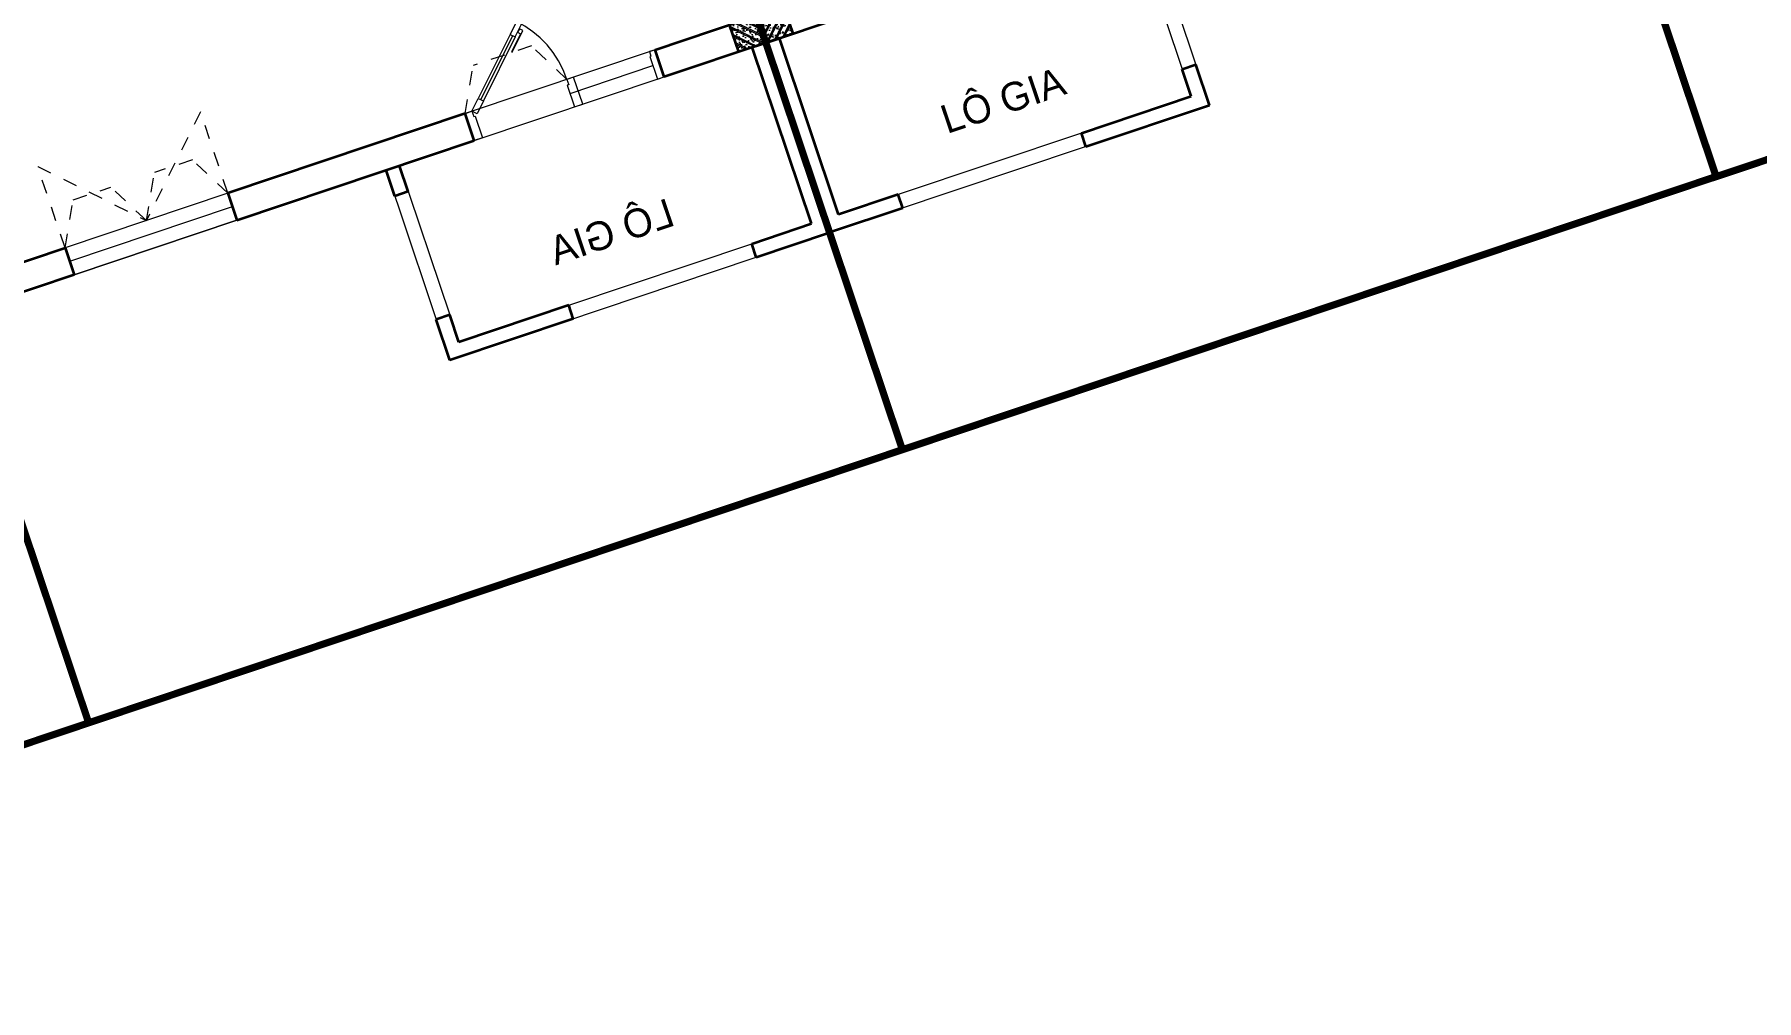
# Model space of a CAD drawing. Header units: metres. Extents: x 568336 to 569219, y 2065964 to 2066430.
# Drawn here: x 568583.77 to 568595.81, y 2066176.37 to 2066183.12 of the extents above; entities that cross this region are included whole.
import ezdxf

# ---------------------------------------------------------------- set-up
doc = ezdxf.new("R2010")
doc.units = ezdxf.units.M
for name, pattern in [('$AUDIT_BAD_LTYPE2', [0]), ('HIDDEN', [0.375, 0.25, -0.125]), ('HIDDEN2', [0.1875, 0.125, -0.0625])]:
    doc.linetypes.add(name, pattern=pattern)
doc.layers.get('0').update_dxf_attribs({"linetype": 'CONTINUOUS'})
for name, color, linetype, lineweight in [('-CONCRETE', 1, 'CONTINUOUS', 35), ('-DIM', 9, 'CONTINUOUS', 13), ('-DOOR', 137, 'CONTINUOUS', 9), ('-HATCH', 8, 'CONTINUOUS', 5), ('-LINE1', 7, 'CONTINUOUS', 18), ('-LINE2', 252, 'CONTINUOUS', 9), ('-STEEL1', 1, 'CONTINUOUS', 35), ('-WALL', 4, 'CONTINUOUS', 35), ('TEXT25', 2, 'CONTINUOUS', 13)]:
    doc.layers.add(name, color=color, linetype=linetype, lineweight=lineweight)
doc.styles.add('SVN_AVO_thuong', font='')
doc.styles.get('SVN_AVO_thuong').set_extended_font_data('SVN-Avo')

# ---------------------------------------------------------------- blocks, each defined once
blk = doc.blocks.new('*U151')
at = {"linetype": '$AUDIT_BAD_LTYPE2'}
for p, q in [((134.8528137423857, 56.56854249492379), (488.4062043356582, 410.1219330881962)), ((502.5483399593892, 395.9797974644653), (148.9949493661167, 42.42640687119284))]:
    blk.add_line(p, q, dxfattribs=at)
for points in [[(474.2640687119273, 424.2640687119272), (502.5483399593892, 395.9797974644653), (573.2590180780439, 466.69047558312), (544.974746830582, 494.9747468305819), (474.2640687119273, 424.2640687119272)], [(476.3188696038515, 426.3188696038514), (120.7106781186548, 70.71067811865474)], [(120.7106781186548, 70.71067811865474), (148.9949493661167, 42.42640687119284), (78.2842712474619, -28.2842712474619), (50, 0), (120.7106781186548, 70.71067811865474)]]:
    blk.add_lwpolyline(points)
for points in [[(447.9494474537137, 301.4012464854598), (567.8884228737038, 421.3402219054498), (547.8985936370387, 441.3300511421148), (527.9087644003944, 421.3402219054705), (543.9006277897223, 405.3483585161426), (443.9514816063765, 305.3992123327969)], [(0, 0), (50, 0), (50, -40), (60, -40), (60, -199.3588634537518), (0, -199.3588634537518)], [(799.9999999999982, 7.105427357601134e-15), (749.9999999999982, 7.105427357601134e-15), (749.9999999999982, -40), (739.9999999999982, -40), (739.9999999999982, -199.3588634537518), (799.9999999999982, -199.3588634537518)]]:
    blk.add_lwpolyline(points, close=True)
at = {"linetype": '$AUDIT_BAD_LTYPE2', "ltscale": 0.3}
blk.add_arc((50, 0), 699.9999999999982, 0, 90, dxfattribs=at)
blk = doc.blocks.new('D12')
at = {"layer": '-DOOR'}
for p, q in [((0, 200.0213350024052), (1200, 200.0213350024052)), ((0, 100), (1200, 100.2985981091746)), ((0, 0), (1200, 0.2985981091745802))]:
    blk.add_line(p, q, dxfattribs=at)
at = {"layer": '-LINE2', "linetype": 'HIDDEN2', "ltscale": 10}
for p, q in [((0, 200), (0, 800)), ((0, 800), (600, 200.0213350024052)), ((1200, 800), (600, 200.0213350024052)), ((1200, 200), (1200, 800)), ((1200, 200), (1200, 800)), ((0, 200.0213350024052), (160.3887441940024, 500)), ((160.3887441940024, 500), (439.4600093320769, 500.1492614196613)), ((600, 200.0213350024052), (439.4600093320769, 500.1492614196613)), ((600, 200.0213350024052), (760.5399906679231, 500.1492614196613)), ((1039.611255805998, 500), (760.5399906679231, 500.1492614196613)), ((1200, 200.0213350024052), (1039.611255805998, 500))]:
    blk.add_line(p, q, dxfattribs=at)
blk = doc.blocks.new('18x35')
at = {"layer": '-HATCH'}
h = blk.add_hatch(dxfattribs=at)
h.set_pattern_fill('CHAU-01', color=256, scale=10, angle=-1.272221872585407e-14, pattern_type=2)
h.set_pattern_definition([(49.99999999999999, (0, 0), (71.72601826007535, -6.275213498259527), [7.5, -82.5]), (355, (0, 0), (-13.87513336129999, 75.21921337000119), [6, -66]), (100.4514, (5.977167999997619, -0.5229339999999638), (57.85093817140217, 68.94395420609534), [6.374019000000001, -70.1142112]), (46.18419999999998, (0, 20), (106.7241048625644, -16.55190143290183), [11.25, -123.75]), (96.63559999999998, (8.89367449999554, 18.62066930000003), (93.46627055487036, 97.41178709004416), [9.561028799999994, -105.1713]), (351.1842, (0, 20), (93.46619451336275, 97.41186009253245), [9, -99]), (20.99999999999998, (10, 15), (59.69070521184616, -40.2618890665339), [7.5, -82.5]), (326.0000000000001, (10, 15), (24.33153319215819, 72.5150045046853), [6, -66]), (71.45139999999999, (14.97422329999972, 11.64483940000002), (84.022262858149, 32.25304967099522), [6.374019000000001, -70.1142112]), (37.49999999999998, (0, 0), (1.215985531729074, 33.28938538313115), [0, -65.19999999999999, 0, -67, 0, -66.25]), (7.499999999999987, (0, 0), (26.30695374421487, 39.44117118823602), [0, -38.2, 0, -63.7, 0, -25.25]), (327.5, (-22.30000000000291, 0), (53.3822436172409, -2.255487173437988), [0, -25, 0, -78, 0, -103.5]), (317.5, (-32.30000000000291, 0), (58.31861693423862, 10.01049823323176), [0, -32.5, 0, -51.8, 0, -73.5]), (44.99999999999999, (0, 0), (-30.05203820042826, 30.05203820042828), []), (44.99999999999999, (0, 12.25), (-30.05203820042826, 30.05203820042828), [])])
h.paths.add_polyline_path([(96508.03118051568, 47993.04977023201), (96508.03118051568, 47793.04977023201), (96708.03118051568, 47793.04977023201), (96708.03118051568, 47993.04977023201)])
at = {"layer": '-STEEL1'}
blk.add_lwpolyline([(96508.03118051568, 47793.04977023201), (96708.03118051568, 47793.04977023201), (96708.03118051568, 47993.04977023201), (96508.03118051568, 47993.04977023201)], close=True, dxfattribs=at)
blk = doc.blocks.new('M1-T2')
at = {"layer": '-CONCRETE', "color": 1, "linetype": 'HIDDEN', "ltscale": 10, "const_width": 50}
blk.add_lwpolyline([(191581.7177010371, 50951.98888872014), (197581.6939540912, 50951.98888872005), (197581.7429788466, 30952.01227472891), (191581.7667257926, 30952.01227472891)], close=True, dxfattribs=at)
at = {"layer": '-DOOR'}
for p, q in [((195482.1046997608, 34151.95781405905), (195482.2173081101, 33951.95787746226)), ((192991.9612267978, 34051.97156198836), (192380.7417146031, 34051.97156198836))]:
    blk.add_line(p, q, dxfattribs=at)
blk.add_lwpolyline([(192331.9612267982, 34151.98482892333), (192372.6116333023, 34151.98482892333), (192372.6116333023, 34119.46450372008), (192380.7417146031, 34119.46450372008), (192380.7417146031, 33951.98482896041), (192331.9612267982, 33951.98482896041)], close=True, dxfattribs=at)
for points in [[(192331.96122545, 34151.9650449), (193731.9612261062, 34151.95119095598), (193731.9612261064, 33951.95119095598), (192331.9612254502, 33951.9650449)], [(195482.1046997608, 34151.95781405905), (196681.9148151621, 34152.25640030159), (196681.9148151624, 33952.25640030159), (195482.104699761, 33951.95781405905)]]:
    blk.add_lwpolyline(points, dxfattribs=at)
at = {"layer": '-LINE1', "lineweight": 18}
blk.add_lwpolyline([(191581.7411493842, 50951.93153578669), (197581.7174024383, 50951.9315357866), (197581.7664271937, 30951.95492153367), (191581.7901741396, 30951.95492153367)], close=True, dxfattribs=at)
at = {"layer": '-LINE1'}
for points in [[(194381.9612261064, 33952.12939903888), (194381.9612261064, 32552.12939903888), (191581.9612261065, 32552.12939903894), (191581.9612261062, 33952.12939903888)], [(194281.9612261064, 33952.12939903888), (194281.9612261064, 32852.12939903888)], [(193471.9612261064, 32652.12939903891), (192121.9612261064, 32652.12939903894)]]:
    blk.add_lwpolyline(points, dxfattribs=at)
at = {"layer": '-LINE2', "linetype": 'HIDDEN2', "ltscale": 10}
for p, q in [((192981.8782542219, 34151.81175561759), (193142.2669984159, 34451.81175561759)), ((193142.2669984159, 34451.81175561759), (193571.5724826038, 34451.95119095597)), ((193731.9612267978, 34151.95119095597), (193571.5724826038, 34451.95119095597))]:
    blk.add_line(p, q, dxfattribs=at)
at = {"layer": '-WALL'}
for p, q in [((191581.9612261218, 43152.21864277967), (191581.9612261062, 33952.12939903888)), ((192331.9612261064, 34151.78938464209), (191681.8846994476, 34151.78813647057)), ((192331.9612261064, 33952.13087406912), (192331.9612261064, 34151.78938464209)), ((193731.9612267978, 34151.96695212407), (195482.1046997608, 34151.96695212407)), ((193731.9612267978, 33951.9524392639), (193731.9612267978, 34151.96695212407)), ((195482.1046997608, 34151.96695212407), (195482.1046997608, 33951.9524392639)), ((197481.8853262041, 34151.9776230914), (196681.9148151621, 34152.25640030159)), ((196681.9148151621, 34152.25640030159), (196681.9603375688, 33952.1190888019)), ((191581.9612261062, 33952.12939903888), (192331.9612261064, 33952.13087406912)), ((191581.9612261064, 32552.12939903888), (191581.9612261062, 33952.12939903894)), ((191681.9612261062, 33952.12939903894), (191581.9612261062, 33952.12939903894)), ((191681.9612261064, 32652.12939903888), (191681.9612261062, 33952.12939903894)), ((195482.1046997608, 33951.9524392639), (193731.9612267978, 33951.9524392639)), ((194281.9612261064, 33761.9524392639), (194281.9612261064, 33951.9524392639)), ((194381.9612261064, 33761.9524392639), (194381.9612261064, 33951.9524392639)), ((196681.9603375688, 33952.1190888019), (197581.8715208228, 33951.95400909492)), ((194281.9612261064, 33761.9524392639), (194381.9612261064, 33761.9524392639)), ((194281.9612261064, 32652.12939903888), (194281.9612261064, 32852.12939903888)), ((194281.9612261064, 32852.12939903888), (194381.9612261064, 32852.12939903888)), ((194381.9612261064, 32552.12939903888), (194381.9612261064, 32852.12939903888)), ((192121.9612261064, 32652.12939903888), (191681.9612261064, 32652.12939903888)), ((192121.9612261064, 32552.12939903888), (192121.9612261064, 32652.12939903888)), ((193471.9612261064, 32552.1293990389), (193471.9612261064, 32652.1293990389)), ((193471.9612261064, 32652.1293990389), (194281.9612261064, 32652.12939903888)), ((192121.9612261064, 32552.12939903888), (191581.9612261064, 32552.12939903888)), ((193471.9612261064, 32552.1293990389), (194381.9612261065, 32552.12939903888))]:
    blk.add_line(p, q, dxfattribs=at)
at = {"layer": '-DOOR', "xscale": -1}
blk.add_blockref('*U151', (193731.9612267978, 34151.96695212407), dxfattribs=at)
at = {"layer": '-STEEL1'}
blk.add_blockref('18x35', (95073.69142309617, -13841.16329987827), dxfattribs=at)
blk.add_blockref('D12', (195482.2173081101, 33951.95787746226))
at = {"layer": 'TEXT25', "style": 'SVN_AVO_thuong'}
blk.add_text('LÔ GIA', height=200, rotation=359.9999999899488, dxfattribs=at).set_placement((192578.856507321, 32943.90429376002))

msp = doc.modelspace()

# ---------------------------------------------------------------- block references
at = {"layer": '-DIM', "xscale": 0.001, "yscale": 0.001, "zscale": 0.001, "rotation": 18.55168214049676}
msp.add_blockref('M1-T2', (568406.6805883917, 2066086.10294707), dxfattribs=at)

# ---------------------------------------------------------------- next in the draw order: block references
msp.add_blockref('M1-T2', (568418.0571305124, 2066089.920930062), dxfattribs=at)

# ---------------------------------------------------------------- next in the draw order: block references
at = {"layer": '-DIM', "xscale": -0.001, "yscale": 0.001, "zscale": 0.001, "rotation": 18.5516401755757}
msp.add_blockref('M1-T2', (568781.3102626406, 2066211.82807166), dxfattribs=at)

# ---------------------------------------------------------------- next in the draw order: block references
at = {"layer": '-DIM', "xscale": -0.001, "yscale": 0.001, "zscale": 0.001, "rotation": 18.55346066718444}
msp.add_blockref('M1-T2', (568792.6852442629, 2066215.65094305), dxfattribs=at)

doc.saveas('drawing.dxf')
